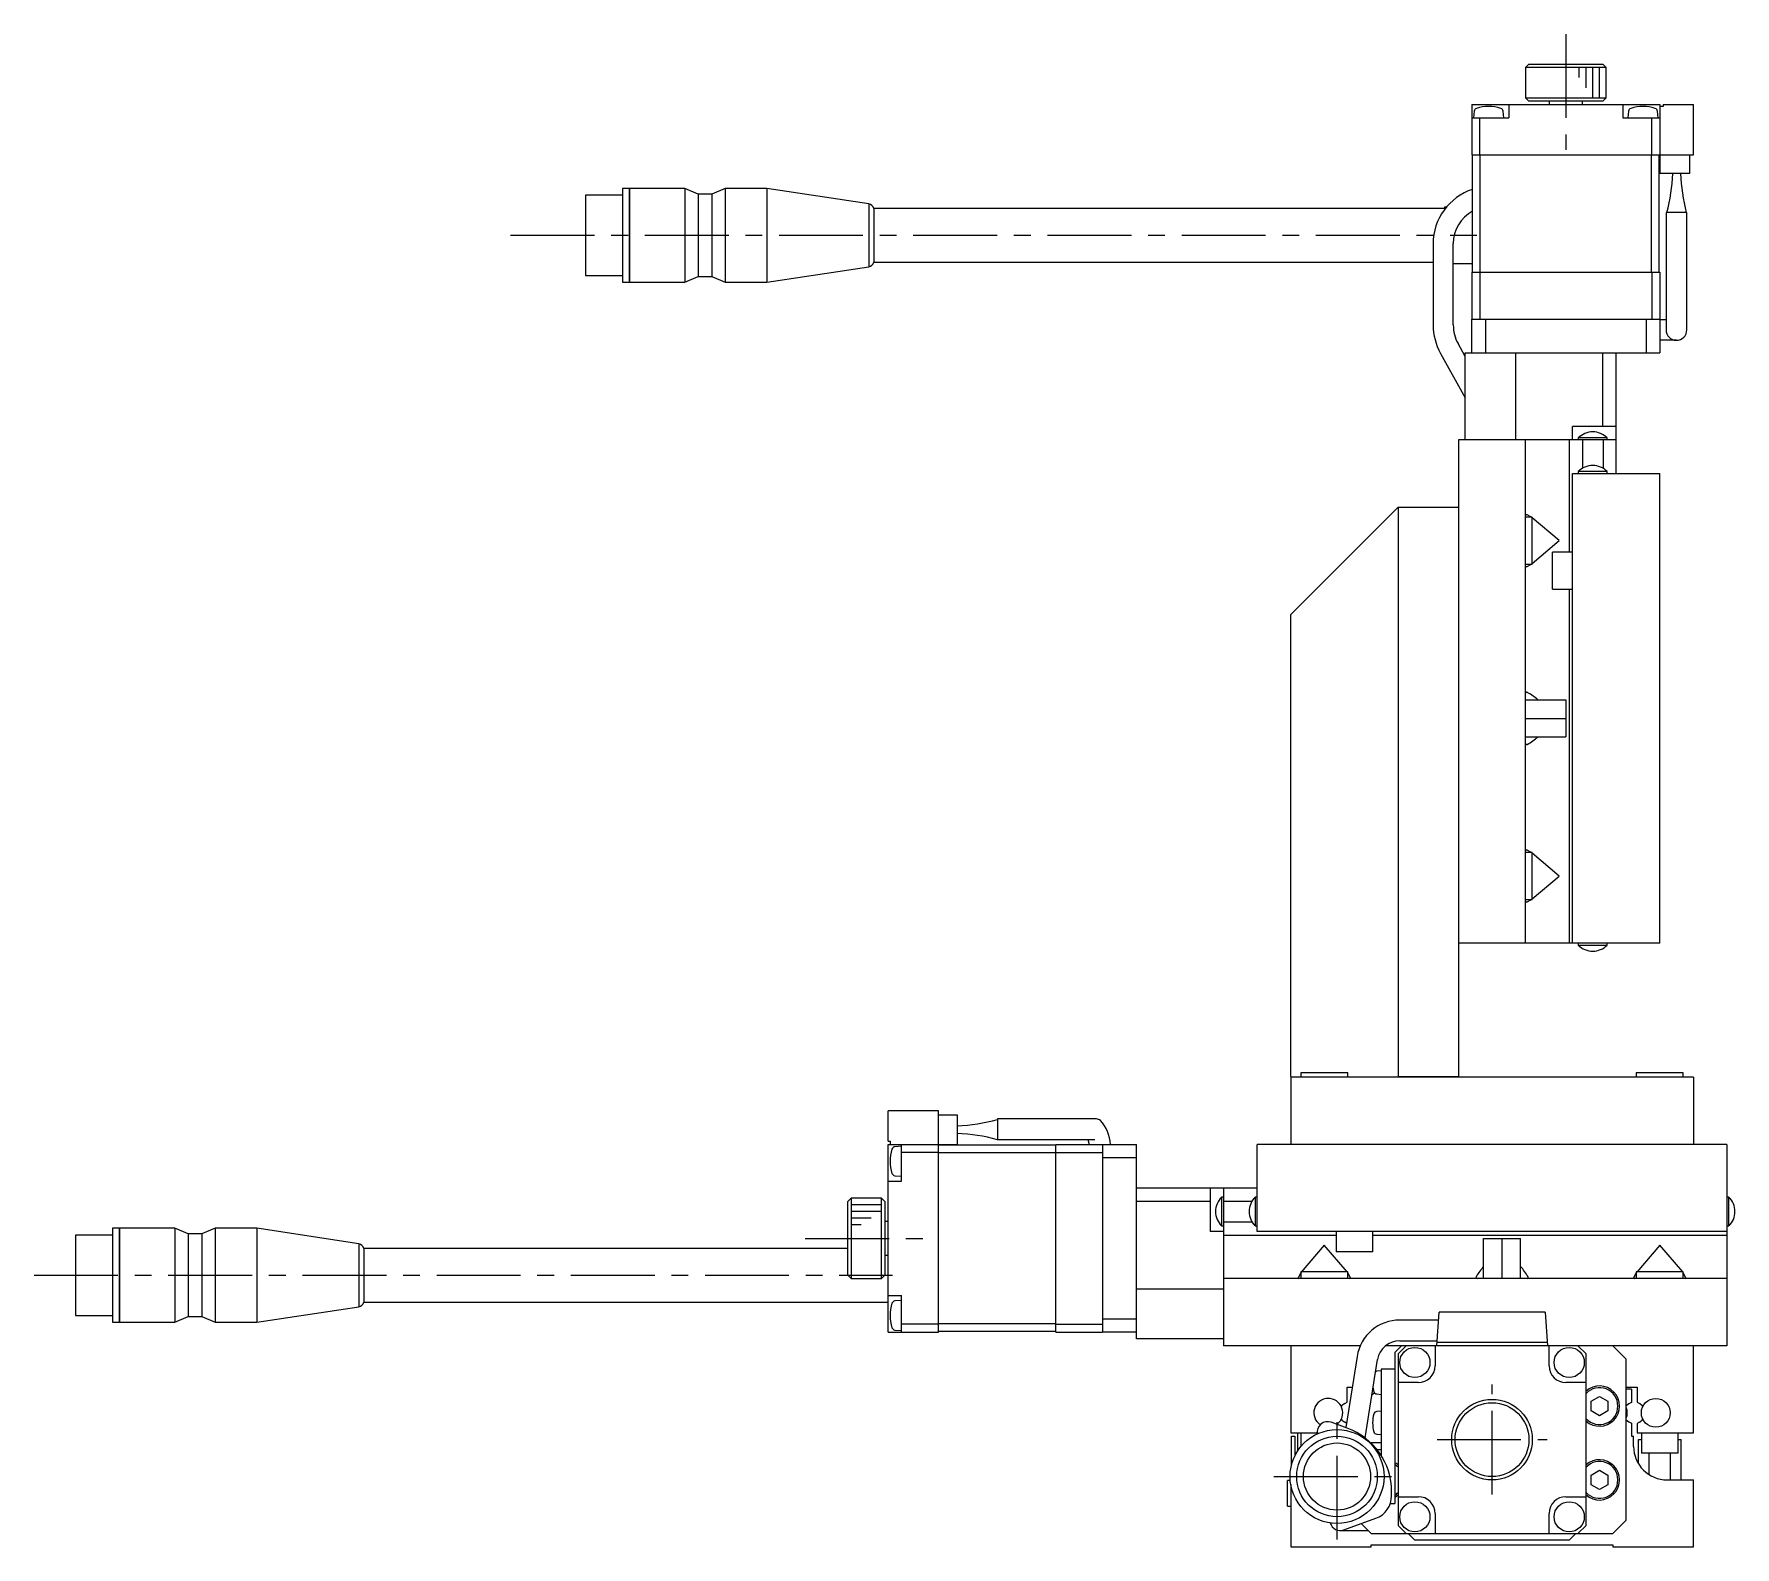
# Model space of a CAD drawing. Extents: x -671 to 414, y 17 to 801.
# Drawn here: x -671.1 to -417.6, y 304.6 to 530.1 of the extents above; entities that cross this region are included whole.
import ezdxf

# ---------------------------------------------------------------- set-up
doc = ezdxf.new("R2010")
doc.units = 0
doc.header["$LTSCALE"] = 10
doc.linetypes.add('CENTER', pattern=[2, 1.25, -0.25, 0.25, -0.25])
doc.layers.add('1', color=7, linetype='CONTINUOUS')

msp = doc.modelspace()

# ---------------------------------------------------------------- linework, layer by layer
at = {"layer": '1', "color": 4, "linetype": 'CENTER'}
for p, q in [((-442.78951, 530.078698), (-442.78951, 512.826051)), ((-600.029639, 500.077599), (-456.039887, 500.077599)), ((-556.122121, 350.577599), (-538.23828, 350.577599)), ((-671.055623, 345.077599), (-543.154605, 345.077599)), ((-453.78951, 312.377599), (-453.78951, 328.777599)), ((-476.88951, 305.6776), (-476.88951, 324.477598)), ((-461.98951, 320.577599), (-445.58951, 320.577599)), ((-486.289509, 315.077599), (-467.489511, 315.077599))]:
    msp.add_line(p, q, dxfattribs=at)
at = {"layer": '1', "color": 7, "linetype": 'CONTINUOUS'}
for p, q in [((-448.28951, 525.577599), (-448.78951, 525.077599)), ((-448.78951, 525.077599), (-448.78951, 520.577599)), ((-436.78951, 525.077599), (-448.78951, 525.077599)), ((-448.28951, 525.577599), (-437.28951, 525.577599)), ((-436.78951, 525.077599), (-437.28951, 525.577599)), ((-436.78951, 520.577599), (-436.78951, 525.077599)), ((-448.78951, 520.577599), (-448.28951, 520.077599)), ((-448.78951, 520.577599), (-436.78951, 520.577599)), ((-437.28951, 520.077599), (-448.28951, 520.077599)), ((-445.28951, 520.077599), (-445.28951, 519.577599)), ((-440.28951, 519.577599), (-440.28951, 520.077599)), ((-437.28951, 520.077599), (-436.78951, 520.577599)), ((-456.78951, 519.577599), (-428.78951, 519.577599)), ((-456.78951, 519.577599), (-456.78951, 512.077599)), ((-456.78951, 517.577599), (-451.28951, 517.577599)), ((-456.453309, 518.562879), (-456.53951, 517.577599)), ((-455.58951, 512.077599), (-455.58951, 517.577599)), ((-452.03951, 517.577599), (-452.125711, 518.562879)), ((-451.28951, 519.577599), (-451.28951, 517.577599)), ((-434.28951, 519.577599), (-434.28951, 517.577599)), ((-434.28951, 517.577599), (-428.78951, 517.577599)), ((-433.453309, 518.562879), (-433.53951, 517.577599)), ((-429.98951, 512.077599), (-429.98951, 517.577599)), ((-429.03951, 517.577599), (-429.125711, 518.562879)), ((-428.78951, 519.577599), (-428.78951, 509.277599)), ((-428.28951, 519.277599), (-428.78951, 519.277599)), ((-428.28951, 519.577599), (-428.28951, 519.277599)), ((-428.28951, 519.577599), (-423.78951, 519.577599)), ((-423.78951, 512.077599), (-423.78951, 519.577599)), ((-456.78951, 512.077599), (-423.78951, 512.077599)), ((-456.68951, 494.577599), (-456.68951, 512.077599)), ((-455.548089, 494.577599), (-455.548089, 512.077599)), ((-430.030931, 494.577599), (-430.030931, 512.077599)), ((-428.88951, 494.577599), (-428.88951, 512.077599)), ((-424.38951, 512.077599), (-424.38951, 509.277599)), ((-583.375297, 507.077598), (-583.375297, 493.0776)), ((-582.375295, 507.077598), (-583.375297, 507.077598)), ((-582.375295, 507.077598), (-582.375295, 493.0776)), ((-582.325295, 507.077598), (-582.375295, 507.027598)), ((-582.325295, 507.077598), (-582.325295, 493.0776)), ((-574.068295, 507.077598), (-582.325295, 507.077598)), ((-574.068295, 507.077598), (-574.068295, 493.0776)), ((-572.068295, 506.227599), (-574.068295, 507.077598)), ((-568.068295, 507.077598), (-570.068295, 506.227599)), ((-568.068295, 507.077598), (-568.068295, 493.0776)), ((-561.875296, 507.077598), (-568.068295, 507.077598)), ((-561.875296, 507.077598), (-561.875296, 493.0776)), ((-546.641314, 504.761925), (-561.875296, 507.077598)), ((-424.38951, 509.277599), (-428.78951, 509.277599)), ((-588.875298, 506.077597), (-588.875298, 494.077601)), ((-583.375297, 506.077597), (-588.875298, 506.077597)), ((-572.068295, 506.227599), (-572.068295, 493.927599)), ((-570.068295, 506.227599), (-572.068295, 506.227599)), ((-570.068295, 506.227599), (-570.068295, 493.927599)), ((-546.641314, 504.761925), (-546.641314, 495.393274)), ((-545.91764, 504.077599), (-545.91764, 496.077599)), ((-460.875296, 504.077599), (-545.91764, 504.077599)), ((-460.875296, 504.277599), (-460.875296, 503.926224)), ((-460.597824, 504.277599), (-460.875296, 504.277599)), ((-427.86451, 503.477599), (-427.86451, 485.977599)), ((-424.76451, 503.477599), (-427.86451, 503.477599)), ((-424.76451, 485.977599), (-424.76451, 503.477599)), ((-462.568028, 498.835929), (-462.568028, 486.711574)), ((-459.568028, 486.711574), (-459.568028, 498.835929)), ((-561.875296, 493.0776), (-546.641314, 495.393274)), ((-545.91764, 496.077599), (-462.568028, 496.077599)), ((-459.568028, 495.877599), (-456.68951, 495.877599)), ((-456.78951, 494.577599), (-456.78951, 487.677599)), ((-456.78951, 494.577599), (-428.78951, 494.577599)), ((-455.58951, 494.577599), (-455.58951, 487.577599)), ((-429.98951, 494.577599), (-429.98951, 487.577599)), ((-428.78951, 494.577599), (-428.78951, 487.677599)), ((-588.875298, 494.077601), (-583.375297, 494.077601)), ((-583.375297, 493.0776), (-582.375295, 493.0776)), ((-582.375295, 493.1276), (-582.325295, 493.0776)), ((-582.325295, 493.0776), (-574.068295, 493.0776)), ((-574.068295, 493.0776), (-572.068295, 493.927599)), ((-572.068295, 493.927599), (-570.068295, 493.927599)), ((-570.068295, 493.927599), (-568.068295, 493.0776)), ((-568.068295, 493.0776), (-561.875296, 493.0776)), ((-456.78951, 487.677599), (-456.68951, 487.577599)), ((-456.78951, 482.577599), (-456.78951, 487.577599)), ((-456.78951, 487.577599), (-428.78951, 487.577599)), ((-454.78951, 487.577599), (-454.78951, 482.577599)), ((-430.78951, 482.577599), (-430.78951, 487.577599)), ((-428.88951, 487.577599), (-428.78951, 487.677599)), ((-428.78951, 487.577599), (-428.78951, 482.577599)), ((-428.78951, 487.527599), (-427.86451, 487.527599)), ((-426.31451, 484.427599), (-428.78951, 484.427599)), ((-461.472215, 482.480986), (-457.78951, 475.87734)), ((-457.78951, 482.036764), (-458.852107, 483.942161)), ((-457.78951, 469.577599), (-457.78951, 482.577599)), ((-457.78951, 482.577599), (-428.78951, 482.577599)), ((-450.28951, 482.577599), (-450.28951, 469.577599)), ((-437.28951, 471.577599), (-437.28951, 482.577599)), ((-435.28951, 464.577599), (-435.28951, 482.577599)), ((-441.78951, 469.577599), (-441.78951, 471.577599)), ((-435.28951, 471.577599), (-441.78951, 471.577599)), ((-458.78951, 469.577599), (-458.78951, 374.577599)), ((-435.28951, 469.577599), (-458.78951, 469.577599)), ((-448.78951, 394.577599), (-448.78951, 469.577599)), ((-442.28951, 469.577599), (-442.28951, 452.827599)), ((-436.63951, 469.869847), (-440.93951, 469.869847)), ((-440.93951, 469.869847), (-440.93951, 469.577599)), ((-440.32579, 469.577599), (-440.32579, 465.354389)), ((-437.25323, 469.577599), (-437.25323, 465.354389)), ((-436.63951, 469.577599), (-436.63951, 469.869847)), ((-441.78951, 464.577599), (-428.78951, 464.577599)), ((-441.78951, 394.577599), (-441.78951, 464.577599)), ((-436.63951, 464.869847), (-440.93951, 464.869847)), ((-440.93951, 464.869847), (-440.93951, 464.577599)), ((-436.63951, 464.577599), (-436.63951, 464.869847)), ((-428.78951, 394.577599), (-428.78951, 464.577599)), ((-467.78951, 459.577599), (-483.78951, 443.577599)), ((-467.78951, 459.577599), (-467.78951, 374.677599)), ((-467.78951, 459.577599), (-458.78951, 459.577599)), ((-448.666992, 458.477599), (-448.78951, 458.319257)), ((-447.78951, 458.077599), (-448.78951, 458.077599)), ((-447.918332, 458.077791), (-448.666992, 458.477599)), ((-443.78951, 454.577599), (-447.789759, 457.983662)), ((-447.78951, 451.077599), (-447.78951, 458.077599)), ((-447.78973, 451.171558), (-443.78951, 454.577599)), ((-444.78951, 447.327599), (-444.78951, 452.827599)), ((-441.78951, 452.827599), (-444.78951, 452.827599)), ((-448.78951, 451.077599), (-447.78951, 451.077599)), ((-448.78951, 450.835942), (-448.666992, 450.677599)), ((-448.666992, 450.677599), (-447.918306, 451.077427)), ((-444.78951, 447.327599), (-441.78951, 447.327599)), ((-442.28951, 447.327599), (-442.28951, 394.577599)), ((-483.78951, 374.677599), (-483.78951, 443.577599)), ((-448.666992, 431.977599), (-448.78951, 431.819257)), ((-448.571374, 431.960878), (-448.666992, 431.977599)), ((-448.438369, 431.906619), (-448.571374, 431.960878)), ((-448.78951, 430.827599), (-442.78951, 430.827599)), ((-442.78951, 430.827599), (-442.78951, 425.327599)), ((-448.78951, 428.077599), (-442.78951, 428.077599)), ((-448.78951, 425.327599), (-442.78951, 425.327599)), ((-448.78951, 424.335942), (-448.666992, 424.177599)), ((-448.666992, 424.177599), (-448.532325, 424.207617)), ((-448.666987, 408.477599), (-448.78951, 408.319257)), ((-447.91819, 408.077688), (-448.666987, 408.477599)), ((-447.78951, 408.077599), (-448.78951, 408.077599)), ((-443.78951, 404.577599), (-447.789669, 407.983595)), ((-447.78951, 401.077599), (-447.78951, 408.077599)), ((-447.789736, 401.171554), (-443.78951, 404.577599)), ((-448.78951, 401.077599), (-447.78951, 401.077599)), ((-448.78951, 400.835942), (-448.666989, 400.677599)), ((-448.666989, 400.677599), (-447.918076, 401.077592)), ((-428.78951, 394.577599), (-458.78951, 394.577599)), ((-440.93951, 394.577599), (-440.93951, 394.285352)), ((-440.93951, 394.285352), (-436.63951, 394.285352)), ((-436.63951, 394.285352), (-436.63951, 394.577599)), ((-475.28951, 375.240056), (-482.28951, 375.240056)), ((-482.28951, 375.240056), (-482.28951, 374.577599)), ((-475.28951, 374.577599), (-475.28951, 375.240056)), ((-425.28951, 375.240056), (-432.28951, 375.240056)), ((-432.28951, 375.240056), (-432.28951, 374.577599)), ((-425.28951, 374.577599), (-425.28951, 375.240056)), ((-483.78951, 374.677599), (-483.68951, 374.577599)), ((-483.78951, 374.577599), (-483.78951, 364.577599)), ((-423.78951, 374.577599), (-483.78951, 374.577599)), ((-467.88951, 374.577599), (-467.78951, 374.677599)), ((-467.78951, 374.677599), (-458.78951, 374.677599)), ((-423.78951, 374.577599), (-423.78951, 364.577599)), ((-536.28951, 369.577599), (-543.78951, 369.577599)), ((-543.78951, 365.077599), (-543.78951, 369.577599)), ((-536.28951, 336.577599), (-536.28951, 369.577599)), ((-536.28951, 368.977599), (-533.48951, 368.977599)), ((-533.48951, 368.977599), (-533.48951, 364.577599)), ((-512.988273, 368.402599), (-527.48951, 368.402599)), ((-527.48951, 368.402599), (-527.48951, 365.277599)), ((-512.88521, 368.399253), (-512.988273, 368.402599)), ((-512.752477, 368.385014), (-512.88521, 368.399253)), ((-512.58739, 368.351262), (-512.752477, 368.385014)), ((-512.427055, 368.300425), (-512.58739, 368.351262)), ((-512.275054, 368.234177), (-512.427055, 368.300425)), ((-512.142091, 368.159927), (-512.275054, 368.234177)), ((-543.78951, 365.077599), (-543.48951, 365.077599)), ((-543.48951, 365.077599), (-543.48951, 364.577599)), ((-527.48951, 365.302599), (-512.988273, 365.302599)), ((-514.018408, 365.303414), (-513.838482, 364.578381)), ((-543.78951, 364.577599), (-533.48951, 364.577599)), ((-543.78951, 336.577599), (-543.78951, 364.577599)), ((-541.78951, 364.327599), (-542.77479, 364.241398)), ((-541.78951, 359.077599), (-541.78951, 364.577599)), ((-536.28951, 363.377599), (-541.78951, 363.377599)), ((-518.78951, 364.477599), (-536.28951, 364.477599)), ((-518.78951, 363.336178), (-536.28951, 363.336178)), ((-518.78951, 364.577599), (-511.88951, 364.577599)), ((-518.78951, 336.577599), (-518.78951, 364.577599)), ((-518.78951, 363.377599), (-511.78951, 363.377599)), ((-511.78951, 364.477599), (-511.88951, 364.577599)), ((-511.78951, 364.577599), (-506.78951, 364.577599)), ((-511.78951, 336.577599), (-511.78951, 364.577599)), ((-506.78951, 362.577599), (-511.78951, 362.577599)), ((-506.78951, 335.577599), (-506.78951, 364.577599)), ((-488.78951, 351.577599), (-488.78951, 364.577599)), ((-418.78951, 364.577599), (-488.78951, 364.577599)), ((-418.78951, 364.577599), (-418.78951, 334.577599)), ((-543.78951, 359.077599), (-541.78951, 359.077599)), ((-542.77479, 359.9138), (-541.78951, 359.827599)), ((-488.78951, 358.077599), (-506.78951, 358.077599)), ((-495.78951, 358.077599), (-495.78951, 351.577599)), ((-493.78951, 358.077599), (-493.78951, 334.577599)), ((-549.28951, 356.577599), (-549.78951, 356.077599)), ((-549.78951, 345.077599), (-549.78951, 356.077599)), ((-544.78951, 356.577599), (-549.28951, 356.577599)), ((-549.28951, 356.577599), (-549.28951, 344.577599)), ((-544.28951, 356.077599), (-544.78951, 356.577599)), ((-544.78951, 344.577599), (-544.78951, 356.577599)), ((-544.28951, 356.077599), (-544.28951, 345.077599)), ((-495.78951, 356.077599), (-506.78951, 356.077599)), ((-494.081758, 356.727599), (-494.081758, 352.427599)), ((-493.78951, 356.727599), (-494.081758, 356.727599)), ((-493.78951, 356.113879), (-489.566299, 356.113879)), ((-489.081758, 356.727599), (-489.081758, 352.427599)), ((-488.78951, 356.727599), (-489.081758, 356.727599)), ((-418.497262, 356.727599), (-418.78951, 356.727599)), ((-418.497262, 352.427599), (-418.497262, 356.727599)), ((-543.78951, 353.077599), (-544.28951, 353.077599)), ((-494.081758, 352.427599), (-493.78951, 352.427599)), ((-493.78951, 353.041319), (-489.566299, 353.041319)), ((-489.081758, 352.427599), (-488.78951, 352.427599)), ((-418.78951, 352.427599), (-418.497262, 352.427599)), ((-664.875298, 351.077597), (-664.875298, 339.077601)), ((-659.375297, 351.077597), (-664.875298, 351.077597)), ((-659.375297, 352.077598), (-659.375297, 338.0776)), ((-658.375295, 352.077598), (-659.375297, 352.077598)), ((-658.375295, 352.077598), (-658.375295, 338.0776)), ((-658.325295, 352.077598), (-658.375295, 352.027598)), ((-658.325295, 352.077598), (-658.325295, 338.0776)), ((-650.068295, 352.077598), (-658.325295, 352.077598)), ((-650.068295, 352.077598), (-650.068295, 338.0776)), ((-648.068295, 351.227599), (-650.068295, 352.077598)), ((-648.068295, 351.227599), (-648.068295, 338.927599)), ((-646.068295, 351.227599), (-648.068295, 351.227599)), ((-644.068295, 352.077598), (-646.068295, 351.227599)), ((-646.068295, 351.227599), (-646.068295, 338.927599)), ((-644.068295, 352.077598), (-644.068295, 338.0776)), ((-637.875296, 352.077598), (-644.068295, 352.077598)), ((-637.875296, 352.077598), (-637.875296, 338.0776)), ((-622.641314, 349.761925), (-637.875296, 352.077598)), ((-493.78951, 351.577599), (-495.78951, 351.577599)), ((-493.78951, 351.077599), (-477.03951, 351.077599)), ((-418.78951, 351.577599), (-488.78951, 351.577599)), ((-477.03951, 351.577599), (-477.03951, 348.577599)), ((-471.53951, 348.577599), (-471.53951, 351.577599)), ((-471.53951, 351.077599), (-418.78951, 351.077599)), ((-455.03951, 344.577599), (-455.03951, 350.577599)), ((-455.03951, 350.577599), (-449.53951, 350.577599)), ((-452.28951, 344.577599), (-452.28951, 350.577599)), ((-449.53951, 344.577599), (-449.53951, 350.577599)), ((-622.641314, 349.761925), (-622.641314, 340.393274)), ((-621.91764, 349.077599), (-621.91764, 341.077599)), ((-549.78951, 349.077599), (-621.91764, 349.077599)), ((-544.28951, 348.077599), (-543.78951, 348.077599)), ((-478.78951, 349.577599), (-482.228325, 345.533088)), ((-475.383469, 345.577379), (-478.78951, 349.577599)), ((-471.53951, 348.577599), (-477.03951, 348.577599)), ((-428.78951, 349.577599), (-432.227914, 345.533646)), ((-425.383465, 345.577373), (-428.78951, 349.577599)), ((-549.78951, 345.077599), (-549.28951, 344.577599)), ((-544.78951, 344.577599), (-544.28951, 345.077599)), ((-482.289701, 345.448777), (-482.68951, 344.700117)), ((-482.28951, 345.577599), (-482.28951, 344.577599)), ((-475.28951, 345.577599), (-482.28951, 345.577599)), ((-475.28951, 344.577599), (-475.28951, 345.577599)), ((-474.88951, 344.700117), (-475.289338, 345.448803)), ((-456.172789, 344.795735), (-456.18951, 344.700117)), ((-456.118529, 344.92874), (-456.172789, 344.795735)), ((-448.38951, 344.700117), (-448.419527, 344.834785)), ((-432.289599, 345.448919), (-432.68951, 344.700122)), ((-432.28951, 345.577599), (-432.28951, 344.577599)), ((-425.28951, 345.577599), (-432.28951, 345.577599)), ((-425.28951, 344.577599), (-425.28951, 345.577599)), ((-424.88951, 344.70012), (-425.289503, 345.449033)), ((-549.28951, 344.577599), (-544.78951, 344.577599)), ((-506.78951, 343.077599), (-493.78951, 343.077599)), ((-418.78951, 344.577599), (-493.78951, 344.577599)), ((-482.68951, 344.700117), (-482.531167, 344.577599)), ((-475.047853, 344.577599), (-474.88951, 344.700117)), ((-456.18951, 344.700117), (-456.031167, 344.577599)), ((-448.547853, 344.577599), (-448.38951, 344.700117)), ((-432.68951, 344.700122), (-432.531167, 344.577599)), ((-425.047853, 344.577599), (-424.88951, 344.70012)), ((-637.875296, 338.0776), (-622.641314, 340.393274)), ((-621.91764, 341.077599), (-543.78951, 341.077599)), ((-543.78951, 342.077599), (-541.78951, 342.077599)), ((-541.78951, 341.327599), (-542.77479, 341.241398)), ((-541.78951, 336.577599), (-541.78951, 342.077599)), ((-664.875298, 339.077601), (-659.375297, 339.077601)), ((-659.375297, 338.0776), (-658.375295, 338.0776)), ((-658.375295, 338.1276), (-658.325295, 338.0776)), ((-658.325295, 338.0776), (-650.068295, 338.0776)), ((-650.068295, 338.0776), (-648.068295, 338.927599)), ((-648.068295, 338.927599), (-646.068295, 338.927599)), ((-646.068295, 338.927599), (-644.068295, 338.0776)), ((-644.068295, 338.0776), (-637.875296, 338.0776)), ((-536.28951, 337.777599), (-541.78951, 337.777599)), ((-518.78951, 337.819021), (-536.28951, 337.819021)), ((-518.78951, 337.777599), (-511.78951, 337.777599)), ((-511.78951, 338.577599), (-506.78951, 338.577599)), ((-461.77204, 338.402599), (-467.519716, 338.402599)), ((-462.03951, 334.577599), (-461.68988, 339.577599)), ((-445.889144, 339.577599), (-461.689876, 339.577599)), ((-445.88914, 339.577599), (-445.53951, 334.577599)), ((-543.78951, 336.577599), (-536.28951, 336.577599)), ((-542.77479, 336.9138), (-541.78951, 336.827599)), ((-518.78951, 336.677599), (-536.28951, 336.677599)), ((-518.78951, 336.577599), (-511.88951, 336.577599)), ((-511.88951, 336.577599), (-511.78951, 336.677599)), ((-506.78951, 336.577599), (-511.78951, 336.577599)), ((-493.78951, 335.577599), (-506.78951, 335.577599)), ((-473.434232, 334.577599), (-493.78951, 334.577599)), ((-483.78951, 334.577599), (-483.78951, 321.577599)), ((-418.78951, 334.577599), (-469.625025, 334.577599)), ((-467.28951, 334.577599), (-468.28951, 333.577599)), ((-466.58951, 334.577599), (-467.78951, 333.377599)), ((-467.519716, 335.302599), (-461.988813, 335.302599)), ((-462.28951, 334.577599), (-462.28951, 331.577599)), ((-445.574473, 335.077599), (-462.004547, 335.077599)), ((-445.28951, 331.577599), (-445.28951, 334.577599)), ((-439.78951, 333.377599), (-440.98951, 334.577599)), ((-433.78951, 332.577599), (-435.78951, 334.577599)), ((-423.78951, 321.577599), (-423.78951, 334.577599)), ((-473.901647, 332.99293), (-475.584052, 322.370644)), ((-472.690553, 320.822869), (-470.839813, 332.507983)), ((-468.28951, 333.577599), (-468.28951, 311.077599)), ((-467.78951, 333.377599), (-467.78951, 307.777599)), ((-439.78951, 307.777599), (-439.78951, 333.377599)), ((-433.78951, 308.577599), (-433.78951, 332.577599)), ((-470.28951, 330.827599), (-470.972297, 330.767863)), ((-468.28951, 331.077599), (-470.28951, 331.077599)), ((-470.28951, 331.077599), (-470.28951, 318.182173)), ((-475.38951, 328.377599), (-474.632644, 328.377599)), ((-475.38951, 326.18614), (-475.38951, 328.377599)), ((-471.307758, 327.559351), (-471.683038, 327.184071)), ((-471.488489, 328.077599), (-471.541517, 328.077599)), ((-470.972297, 327.387335), (-470.28951, 327.327599)), ((-464.78951, 329.077599), (-467.78951, 329.077599)), ((-439.78951, 329.077599), (-442.78951, 329.077599)), ((-439.03951, 326.299287), (-437.78951, 327.020975)), ((-437.78951, 327.020975), (-436.53951, 326.299287)), ((-433.78951, 328.377599), (-432.18951, 328.377599)), ((-432.98951, 328.077599), (-433.78951, 328.077599)), ((-432.98951, 328.077599), (-432.98951, 326.113879)), ((-432.18951, 328.377599), (-432.18951, 326.18614)), ((-475.749605, 325.978239), (-475.38951, 326.18614)), ((-470.28951, 324.827599), (-470.972297, 324.767863)), ((-439.03951, 324.855911), (-439.03951, 326.299287)), ((-437.78951, 324.134224), (-439.03951, 324.855911)), ((-436.53951, 324.855911), (-437.78951, 324.134224)), ((-436.53951, 326.299287), (-436.53951, 324.855911)), ((-432.18951, 326.18614), (-431.829415, 325.978239)), ((-475.370388, 322.292877), (-477.764946, 323.164427)), ((-475.480914, 323.021831), (-475.749605, 323.17696)), ((-432.98951, 323.041319), (-432.98951, 321.077599)), ((-431.829415, 323.17696), (-432.18951, 322.969059)), ((-432.18951, 322.969059), (-432.18951, 321.577599)), ((-483.78951, 321.577599), (-479.845078, 321.577599)), ((-483.68951, 321.077599), (-483.18951, 321.077599)), ((-483.68951, 316.738919), (-483.68951, 321.077599)), ((-483.18951, 321.077599), (-483.18951, 318.128826)), ((-482.78951, 321.577599), (-482.78951, 318.844559)), ((-482.28951, 321.577599), (-482.28951, 319.531809)), ((-479.845078, 321.423039), (-479.845078, 321.707901)), ((-471.78951, 320.077599), (-471.807273, 320.059836)), ((-470.28951, 320.077599), (-471.78951, 320.077599)), ((-470.972297, 321.387335), (-470.28951, 321.327599)), ((-432.98951, 321.077599), (-432.68951, 321.077599)), ((-432.68951, 319.577599), (-432.68951, 321.077599)), ((-432.18951, 321.577599), (-423.78951, 321.577599)), ((-431.964936, 316.987828), (-431.964936, 320.577599)), ((-431.964936, 320.577599), (-431.53951, 320.577599)), ((-431.53951, 321.577599), (-431.53951, 318.577599)), ((-426.03951, 318.577599), (-426.03951, 321.577599)), ((-426.03951, 320.577599), (-425.614084, 320.577599)), ((-425.614084, 314.577599), (-425.614084, 320.577599)), ((-470.960317, 319.127599), (-470.28951, 319.127599)), ((-426.03951, 318.577599), (-431.53951, 318.577599)), ((-430.377223, 315.361697), (-430.377223, 318.577599)), ((-427.201797, 314.577599), (-427.201797, 318.577599)), ((-483.863747, 314.477599), (-484.28951, 314.477599)), ((-484.28951, 310.677599), (-484.28951, 314.477599)), ((-439.03951, 315.299287), (-437.78951, 316.020975)), ((-439.03951, 313.855911), (-439.03951, 315.299287)), ((-437.78951, 316.020975), (-436.53951, 315.299287)), ((-436.53951, 315.299287), (-436.53951, 313.855911)), ((-427.68951, 314.577599), (-423.78951, 314.577599)), ((-423.78951, 304.577599), (-423.78951, 314.577599)), ((-483.78951, 313.898623), (-483.78951, 304.577599)), ((-468.757691, 312.201145), (-468.757691, 312.848966)), ((-467.78951, 312.077599), (-464.78951, 312.077599)), ((-442.78951, 312.077599), (-439.78951, 312.077599)), ((-437.78951, 313.134224), (-439.03951, 313.855911)), ((-436.53951, 313.855911), (-437.78951, 313.134224)), ((-484.28951, 310.677599), (-483.78951, 310.677599)), ((-468.940177, 311.077599), (-468.28951, 311.077599)), ((-462.28951, 309.577599), (-462.28951, 306.577599)), ((-445.28951, 306.577599), (-445.28951, 309.577599)), ((-476.415693, 307.027599), (-472.23951, 307.027599)), ((-475.885561, 307.121076), (-471.093519, 308.865236)), ((-473.280977, 308.069067), (-471.78951, 306.577599)), ((-467.78951, 307.777599), (-466.58951, 306.577599)), ((-440.98951, 306.577599), (-439.78951, 307.777599)), ((-435.78951, 306.577599), (-433.78951, 308.577599)), ((-483.78951, 304.577599), (-471.78951, 304.577599)), ((-471.78951, 306.577599), (-435.78951, 306.577599)), ((-471.78951, 304.877599), (-435.78951, 304.877599)), ((-471.78951, 304.577599), (-471.78951, 304.877599)), ((-466.28951, 306.577599), (-465.28951, 305.577599)), ((-442.28951, 305.577599), (-465.28951, 305.577599)), ((-442.28951, 305.577599), (-441.28951, 306.577599)), ((-435.78951, 304.877599), (-435.78951, 304.577599)), ((-435.78951, 304.577599), (-423.78951, 304.577599))]:
    msp.add_line(p, q, dxfattribs=at)
at = {"layer": '1', "color": 9, "linetype": 'CONTINUOUS'}
for p, q in [((-440.78951, 523.577599), (-440.78951, 525.077599)), ((-439.78951, 522.077599), (-439.78951, 525.077599)), ((-438.78951, 520.577599), (-438.78951, 525.077599)), ((-437.78951, 520.577599), (-437.78951, 525.077599)), ((-544.78951, 355.577599), (-549.28951, 355.577599)), ((-544.78951, 354.577599), (-549.28951, 354.577599)), ((-546.28951, 353.577599), (-549.28951, 353.577599)), ((-547.78951, 352.577599), (-549.28951, 352.577599))]:
    msp.add_line(p, q, dxfattribs=at)
at = {"layer": '1', "color": 7, "linetype": 'CONTINUOUS'}
for centre, radius in [((-465.28951, 332.077599), 2.25), ((-442.28951, 332.077599), 2.25), ((-453.78951, 320.577599), 6), ((-453.78951, 320.577599), 5.5), ((-429.38951, 324.577599), 2.15), ((-476.88951, 315.077599), 6.999999), ((-476.88951, 315.077599), 5.999998), ((-476.88951, 315.077599), 5), ((-465.28951, 309.077599), 2.25), ((-442.28951, 309.077599), 2.25)]:
    msp.add_circle(centre, radius, dxfattribs=at)
for centre, radius, start, end in [((-455.955212, 518.519301), 0.5, 107.629155, 175), ((-454.28951, 513.277599), 6, 72.370845, 107.629155), ((-452.623808, 518.519301), 0.5, 5, 72.370845), ((-432.955212, 518.519301), 0.5, 107.629155, 175), ((-431.28951, 513.277599), 6, 72.370845, 107.629155), ((-429.623808, 518.519301), 0.5, 5, 72.370845), ((-458.672332, 511.11622), 31.878043, 346.135879, 356.693532), ((-394.1114, 511.085314), 31.671896, 183.27201, 193.898579), ((-546.875297, 503.789682), 1.000002, 16.733256, 76.468302), ((-454.068028, 498.835929), 8.5, 107.963415, 180), ((-454.068028, 498.835929), 5.5, 118.465735, 180), ((-546.875297, 496.365516), 1.000002, 283.531698, 343.266744), ((-453.876073, 486.705762), 8.691956, 179.961693, 209.081673), ((-453.879268, 486.704933), 5.688764, 179.933111, 209.055331), ((-426.31451, 485.977599), 1.55, 180, 0), ((-438.78951, 467.777599), 3, 44.220044, 135.779956), ((-438.78951, 462.777599), 3, 44.220044, 135.779956), ((-453.613885, 423.26995), 10.068665, 48.64678712, 59.06788926), ((-452.801405, 431.858984), 8.761762, 299.15933191, 311.79924209), ((-438.78951, 396.377599), 3, 224.220044, 315.779956), ((-534.903413, 395.915937), 28.615444, 272.832165, 285.015922), ((-516.497286, 364.266839), 5.841563, 3.05553298, 41.79337421), ((-534.636583, 339.338536), 26.90568, 74.595351, 87.556562), ((-537.48951, 362.077599), 6, 162.370845, 197.629155), ((-542.731212, 363.743301), 0.5, 95, 162.370845), ((-542.731212, 360.411897), 0.5, 197.629155, 265), ((-491.98951, 354.577599), 3, 134.220044, 225.779956), ((-486.98951, 354.577599), 3, 134.220044, 225.779956), ((-420.58951, 354.577599), 3, 314.220044, 45.779956), ((-622.875297, 348.789682), 1.000002, 16.733256, 76.468302), ((-447.481861, 339.75323), 10.068661, 138.64681242, 149.06791456), ((-456.07089, 340.5657), 8.761761, 29.15937334, 41.79928351), ((-622.875297, 341.365516), 1.000002, 283.531698, 343.266744), ((-537.48951, 339.077599), 6, 162.370845, 197.629155), ((-542.731212, 340.743301), 0.5, 95, 162.370845), ((-542.731212, 337.411897), 0.5, 197.629155, 265), ((-467.55294, 331.972492), 6.430193, 89.703957, 170.868859), ((-467.55252, 331.97207), 3.330691, 89.435683, 170.74077), ((-470.928719, 330.269766), 0.5, 95, 112.644354), ((-464.78951, 331.577599), 2.5, 270, 0), ((-442.78951, 331.577599), 2.5, 180, 270), ((-466.58951, 329.077599), 5, 189.751624, 195.362549), ((-470.928719, 327.885433), 0.5, 195.362549, 265), ((-437.78951, 325.577599), 3, 228.189685, 131.810315), ((-437.78951, 325.577599), 2.75, 223.341758, 136.658242), ((-478.18951, 324.577599), 2.15, 306.625319, 235.845711), ((-474.874605, 324.462694), 1.75, 120, 142.435105), ((-470.928719, 324.269766), 0.5, 95, 164.637451), ((-432.58951, 324.577599), 1.5875, 104.594029, 139.104554), ((-435.78951, 324.577599), 2.15, 338.471096, 21.528904), ((-432.704415, 324.462694), 1.75, 37.564895, 60), ((-478.295078, 321.707901), 1.55, 70, 190.166304), ((-474.874605, 324.692504), 1.75, 217.564895, 240), ((-478.807691, 312.848966), 10.05, 0, 70), ((-466.58951, 323.077599), 5, 164.637451, 195.362549), ((-432.58951, 324.577599), 1.5875, 220.895446, 255.405971), ((-432.704415, 324.692504), 1.75, 300, 322.435105), ((-470.928719, 321.885433), 0.5, 195.362549, 265), ((-427.68951, 319.577599), 5, 180, 270), ((-469.78951, 314.577599), 3, 48.189685, 60), ((-469.78951, 314.577599), 2.75, 43.341758, 56.944269), ((-437.78951, 314.577599), 3, 228.189685, 131.810315), ((-437.78951, 314.577599), 2.75, 223.341758, 136.658242), ((-472.307691, 312.201145), 3.55, 290, 0), ((-469.78951, 314.577599), 2.75, 303.055731, 316.658242), ((-469.78951, 314.577599), 3, 300, 311.810315), ((-464.78951, 309.577599), 2.5, 0, 90), ((-442.78951, 309.577599), 2.5, 90, 180), ((-476.415693, 308.577599), 1.55, 195.944444, 290)]:
    msp.add_arc(centre, radius, start, end, dxfattribs=at)

doc.saveas('drawing.dxf')
